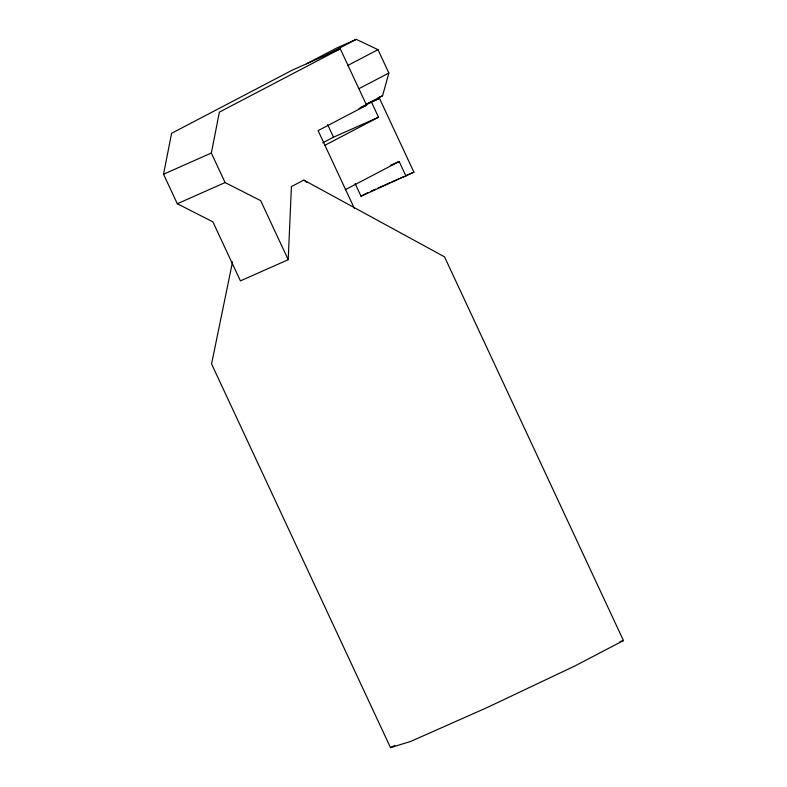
<?xml version="1.0" encoding="UTF-8"?>
<svg xmlns="http://www.w3.org/2000/svg" width="787" height="787" viewBox="0 0 787 787"><rect width="100%" height="100%" fill="white"/><g stroke="black" fill="none" stroke-linecap="round" stroke-linejoin="round"><path stroke-width="1.18" d="M354.386 208.466L318.086 130.612L366.585 105.232L340.279 48.843L292.489 70.023L171.596 133.288L163.548 174.222L177.311 203.744L212.883 221.845L240.419 280.88L288.209 259.7L291.426 186.608L303.851 180.105L444.517 256.837L623.452 640.559L575.395 665.713L487.261 707.493L410.676 741.433L390.5 747.65L211.565 363.919L232.539 261.835M288.209 259.7L260.684 200.665L225.102 182.564L211.339 153.042L219.386 112.118L340.279 48.843M355.124 183.568L361.026 196.219L413.903 172.156L379.491 98.365L366.87 103.953L382.571 95.739L388.867 73.024L377.976 49.66L356.275 39.35L336.482 48.125L306.487 63.816M326.29 55.041L356.275 39.35M347.982 65.36L377.976 49.66M358.882 88.715L388.867 73.024M361.125 107.13L379.491 98.365M322.719 142.821L333.491 137.184L378.527 117.233L371.641 102.477M324.657 145.418L378.527 117.233M345.306 189.697L399.166 161.512L406.053 176.268M361.026 196.219L367.893 192.628M390.5 747.65L394.769 745.417M163.548 174.222L211.339 153.042M378.173 97.696L382.571 95.739M359.039 108.576L366.585 105.232M177.311 203.744L225.102 182.564M390.382 165.398L399.166 161.512M371.07 191.143L375.458 189.195M377.662 188.221L389.742 182.869M391.936 181.895L398.527 178.974M400.721 178L404.016 176.544M406.21 175.57L413.903 172.156M620.087 641.602L623.452 640.559M303.851 180.105L306.792 182.259M327.599 124.533L333.491 137.184"/></g></svg>
